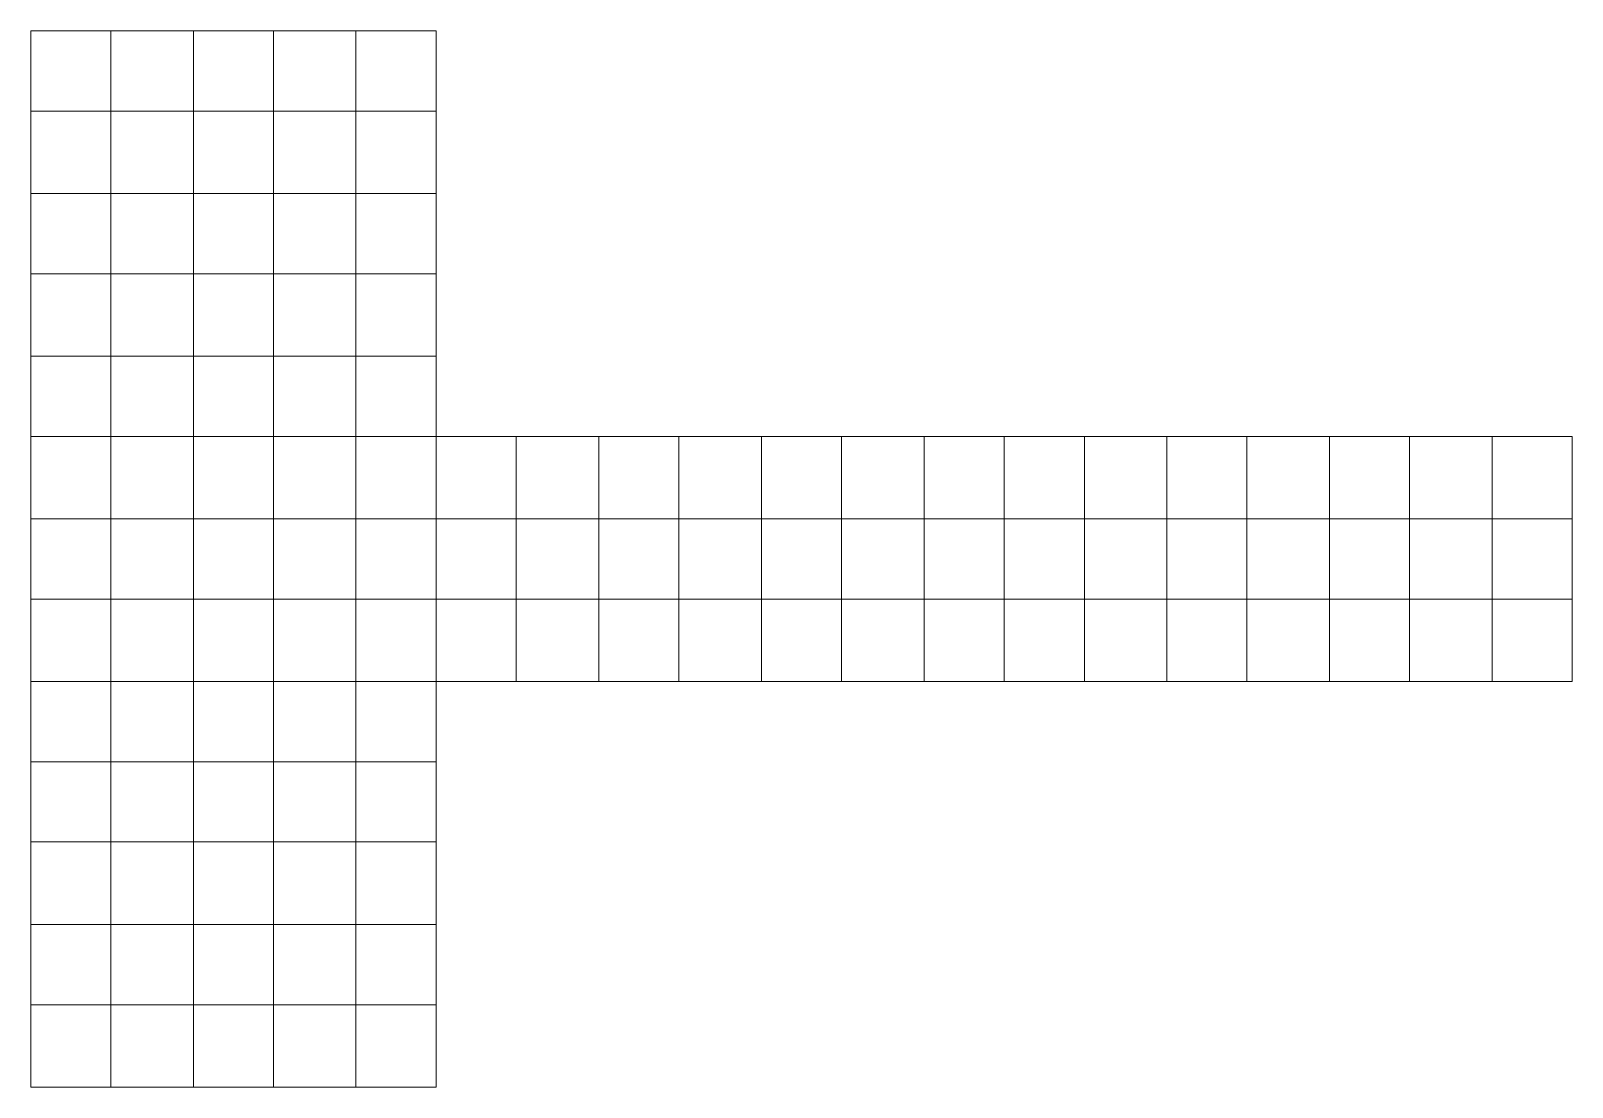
# Model space of a CAD drawing. Header units: millimetres. Extents: x -139 to 75, y -28 to 93.
# Drawn here: x -90.655 to -88.946, y 52.055 to 53.226 of the extents above; entities that cross this region are included whole.
import ezdxf

# ---------------------------------------------------------------- set-up
doc = ezdxf.new("R2010")
doc.units = ezdxf.units.MM
doc.header["$MEASUREMENT"] = 0
doc.layers.add('Layer 1', color=7, linetype='Continuous')

msp = doc.modelspace()

# ---------------------------------------------------------------- linework, layer by layer
at = {"layer": 'Layer 1', "color": 136, "lineweight": 0}
for points in [[(-90.6551, 53.1373), (-90.6551, 53.1373), (-90.6551, 53.2262), (-90.6551, 53.2262), (-90.6551, 53.2262), (-90.6551, 53.2262), (-90.5662, 53.2262), (-90.5662, 53.2262), (-90.5662, 53.2262), (-90.5662, 53.2262), (-90.5662, 53.1373), (-90.5662, 53.1373), (-90.5662, 53.1373), (-90.5662, 53.1373), (-90.6551, 53.1373), (-90.6551, 53.1373)], [(-90.5662, 53.1373), (-90.5662, 53.1373), (-90.5662, 53.2262), (-90.5662, 53.2262), (-90.5662, 53.2262), (-90.5662, 53.2262), (-90.4748, 53.2262), (-90.4748, 53.2262), (-90.4748, 53.2262), (-90.4748, 53.2262), (-90.4748, 53.1373), (-90.4748, 53.1373), (-90.4748, 53.1373), (-90.4748, 53.1373), (-90.5662, 53.1373), (-90.5662, 53.1373)], [(-90.4748, 53.1373), (-90.4748, 53.1373), (-90.4748, 53.2262), (-90.4748, 53.2262), (-90.4748, 53.2262), (-90.4748, 53.2262), (-90.3859, 53.2262), (-90.3859, 53.2262), (-90.3859, 53.2262), (-90.3859, 53.2262), (-90.3859, 53.1373), (-90.3859, 53.1373), (-90.3859, 53.1373), (-90.3859, 53.1373), (-90.4748, 53.1373), (-90.4748, 53.1373)], [(-90.3859, 53.1373), (-90.3859, 53.1373), (-90.3859, 53.2262), (-90.3859, 53.2262), (-90.3859, 53.2262), (-90.3859, 53.2262), (-90.2945, 53.2262), (-90.2945, 53.2262), (-90.2945, 53.2262), (-90.2945, 53.2262), (-90.2945, 53.1373), (-90.2945, 53.1373), (-90.2945, 53.1373), (-90.2945, 53.1373), (-90.3859, 53.1373), (-90.3859, 53.1373)], [(-90.2945, 53.1373), (-90.2945, 53.1373), (-90.2945, 53.2262), (-90.2945, 53.2262), (-90.2945, 53.2262), (-90.2945, 53.2262), (-90.2056, 53.2262), (-90.2056, 53.2262), (-90.2056, 53.2262), (-90.2056, 53.2262), (-90.2056, 53.1373), (-90.2056, 53.1373), (-90.2056, 53.1373), (-90.2056, 53.1373), (-90.2945, 53.1373), (-90.2945, 53.1373)], [(-90.6551, 53.0459), (-90.6551, 53.0459), (-90.6551, 53.1373), (-90.6551, 53.1373), (-90.6551, 53.1373), (-90.6551, 53.1373), (-90.5662, 53.1373), (-90.5662, 53.1373), (-90.5662, 53.1373), (-90.5662, 53.1373), (-90.5662, 53.0459), (-90.5662, 53.0459), (-90.5662, 53.0459), (-90.5662, 53.0459), (-90.6551, 53.0459), (-90.6551, 53.0459)], [(-90.5662, 53.0459), (-90.5662, 53.0459), (-90.5662, 53.1373), (-90.5662, 53.1373), (-90.5662, 53.1373), (-90.5662, 53.1373), (-90.4748, 53.1373), (-90.4748, 53.1373), (-90.4748, 53.1373), (-90.4748, 53.1373), (-90.4748, 53.0459), (-90.4748, 53.0459), (-90.4748, 53.0459), (-90.4748, 53.0459), (-90.5662, 53.0459), (-90.5662, 53.0459)], [(-90.4748, 53.0459), (-90.4748, 53.0459), (-90.4748, 53.1373), (-90.4748, 53.1373), (-90.4748, 53.1373), (-90.4748, 53.1373), (-90.3859, 53.1373), (-90.3859, 53.1373), (-90.3859, 53.1373), (-90.3859, 53.1373), (-90.3859, 53.0459), (-90.3859, 53.0459), (-90.3859, 53.0459), (-90.3859, 53.0459), (-90.4748, 53.0459), (-90.4748, 53.0459)], [(-90.3859, 53.0459), (-90.3859, 53.0459), (-90.3859, 53.1373), (-90.3859, 53.1373), (-90.3859, 53.1373), (-90.3859, 53.1373), (-90.2945, 53.1373), (-90.2945, 53.1373), (-90.2945, 53.1373), (-90.2945, 53.1373), (-90.2945, 53.0459), (-90.2945, 53.0459), (-90.2945, 53.0459), (-90.2945, 53.0459), (-90.3859, 53.0459), (-90.3859, 53.0459)], [(-90.2945, 53.0459), (-90.2945, 53.0459), (-90.2945, 53.1373), (-90.2945, 53.1373), (-90.2945, 53.1373), (-90.2945, 53.1373), (-90.2056, 53.1373), (-90.2056, 53.1373), (-90.2056, 53.1373), (-90.2056, 53.1373), (-90.2056, 53.0459), (-90.2056, 53.0459), (-90.2056, 53.0459), (-90.2056, 53.0459), (-90.2945, 53.0459), (-90.2945, 53.0459)], [(-90.6551, 52.957), (-90.6551, 52.957), (-90.6551, 53.0459), (-90.6551, 53.0459), (-90.6551, 53.0459), (-90.6551, 53.0459), (-90.5662, 53.0459), (-90.5662, 53.0459), (-90.5662, 53.0459), (-90.5662, 53.0459), (-90.5662, 52.957), (-90.5662, 52.957), (-90.5662, 52.957), (-90.5662, 52.957), (-90.6551, 52.957), (-90.6551, 52.957)], [(-90.5662, 52.957), (-90.5662, 52.957), (-90.5662, 53.0459), (-90.5662, 53.0459), (-90.5662, 53.0459), (-90.5662, 53.0459), (-90.4748, 53.0459), (-90.4748, 53.0459), (-90.4748, 53.0459), (-90.4748, 53.0459), (-90.4748, 52.957), (-90.4748, 52.957), (-90.4748, 52.957), (-90.4748, 52.957), (-90.5662, 52.957), (-90.5662, 52.957)], [(-90.4748, 52.957), (-90.4748, 52.957), (-90.4748, 53.0459), (-90.4748, 53.0459), (-90.4748, 53.0459), (-90.4748, 53.0459), (-90.3859, 53.0459), (-90.3859, 53.0459), (-90.3859, 53.0459), (-90.3859, 53.0459), (-90.3859, 52.957), (-90.3859, 52.957), (-90.3859, 52.957), (-90.3859, 52.957), (-90.4748, 52.957), (-90.4748, 52.957)], [(-90.3859, 52.957), (-90.3859, 52.957), (-90.3859, 53.0459), (-90.3859, 53.0459), (-90.3859, 53.0459), (-90.3859, 53.0459), (-90.2945, 53.0459), (-90.2945, 53.0459), (-90.2945, 53.0459), (-90.2945, 53.0459), (-90.2945, 52.957), (-90.2945, 52.957), (-90.2945, 52.957), (-90.2945, 52.957), (-90.3859, 52.957), (-90.3859, 52.957)], [(-90.2945, 52.957), (-90.2945, 52.957), (-90.2945, 53.0459), (-90.2945, 53.0459), (-90.2945, 53.0459), (-90.2945, 53.0459), (-90.2056, 53.0459), (-90.2056, 53.0459), (-90.2056, 53.0459), (-90.2056, 53.0459), (-90.2056, 52.957), (-90.2056, 52.957), (-90.2056, 52.957), (-90.2056, 52.957), (-90.2945, 52.957), (-90.2945, 52.957)], [(-90.6551, 52.8655), (-90.6551, 52.8655), (-90.6551, 52.957), (-90.6551, 52.957), (-90.6551, 52.957), (-90.6551, 52.957), (-90.5662, 52.957), (-90.5662, 52.957), (-90.5662, 52.957), (-90.5662, 52.957), (-90.5662, 52.8655), (-90.5662, 52.8655), (-90.5662, 52.8655), (-90.5662, 52.8655), (-90.6551, 52.8655), (-90.6551, 52.8655)], [(-90.5662, 52.8655), (-90.5662, 52.8655), (-90.5662, 52.957), (-90.5662, 52.957), (-90.5662, 52.957), (-90.5662, 52.957), (-90.4748, 52.957), (-90.4748, 52.957), (-90.4748, 52.957), (-90.4748, 52.957), (-90.4748, 52.8655), (-90.4748, 52.8655), (-90.4748, 52.8655), (-90.4748, 52.8655), (-90.5662, 52.8655), (-90.5662, 52.8655)], [(-90.4748, 52.8655), (-90.4748, 52.8655), (-90.4748, 52.957), (-90.4748, 52.957), (-90.4748, 52.957), (-90.4748, 52.957), (-90.3859, 52.957), (-90.3859, 52.957), (-90.3859, 52.957), (-90.3859, 52.957), (-90.3859, 52.8655), (-90.3859, 52.8655), (-90.3859, 52.8655), (-90.3859, 52.8655), (-90.4748, 52.8655), (-90.4748, 52.8655)], [(-90.3859, 52.8655), (-90.3859, 52.8655), (-90.3859, 52.957), (-90.3859, 52.957), (-90.3859, 52.957), (-90.3859, 52.957), (-90.2945, 52.957), (-90.2945, 52.957), (-90.2945, 52.957), (-90.2945, 52.957), (-90.2945, 52.8655), (-90.2945, 52.8655), (-90.2945, 52.8655), (-90.2945, 52.8655), (-90.3859, 52.8655), (-90.3859, 52.8655)], [(-90.2945, 52.8655), (-90.2945, 52.8655), (-90.2945, 52.957), (-90.2945, 52.957), (-90.2945, 52.957), (-90.2945, 52.957), (-90.2056, 52.957), (-90.2056, 52.957), (-90.2056, 52.957), (-90.2056, 52.957), (-90.2056, 52.8655), (-90.2056, 52.8655), (-90.2056, 52.8655), (-90.2056, 52.8655), (-90.2945, 52.8655), (-90.2945, 52.8655)], [(-90.6551, 52.7766), (-90.6551, 52.7766), (-90.6551, 52.8655), (-90.6551, 52.8655), (-90.6551, 52.8655), (-90.6551, 52.8655), (-90.5662, 52.8655), (-90.5662, 52.8655), (-90.5662, 52.8655), (-90.5662, 52.8655), (-90.5662, 52.7766), (-90.5662, 52.7766), (-90.5662, 52.7766), (-90.5662, 52.7766), (-90.6551, 52.7766), (-90.6551, 52.7766)], [(-90.5662, 52.7766), (-90.5662, 52.7766), (-90.5662, 52.8655), (-90.5662, 52.8655), (-90.5662, 52.8655), (-90.5662, 52.8655), (-90.4748, 52.8655), (-90.4748, 52.8655), (-90.4748, 52.8655), (-90.4748, 52.8655), (-90.4748, 52.7766), (-90.4748, 52.7766), (-90.4748, 52.7766), (-90.4748, 52.7766), (-90.5662, 52.7766), (-90.5662, 52.7766)], [(-90.4748, 52.7766), (-90.4748, 52.7766), (-90.4748, 52.8655), (-90.4748, 52.8655), (-90.4748, 52.8655), (-90.4748, 52.8655), (-90.3859, 52.8655), (-90.3859, 52.8655), (-90.3859, 52.8655), (-90.3859, 52.8655), (-90.3859, 52.7766), (-90.3859, 52.7766), (-90.3859, 52.7766), (-90.3859, 52.7766), (-90.4748, 52.7766), (-90.4748, 52.7766)], [(-90.3859, 52.7766), (-90.3859, 52.7766), (-90.3859, 52.8655), (-90.3859, 52.8655), (-90.3859, 52.8655), (-90.3859, 52.8655), (-90.2945, 52.8655), (-90.2945, 52.8655), (-90.2945, 52.8655), (-90.2945, 52.8655), (-90.2945, 52.7766), (-90.2945, 52.7766), (-90.2945, 52.7766), (-90.2945, 52.7766), (-90.3859, 52.7766), (-90.3859, 52.7766)], [(-90.2945, 52.7766), (-90.2945, 52.7766), (-90.2945, 52.8655), (-90.2945, 52.8655), (-90.2945, 52.8655), (-90.2945, 52.8655), (-90.2056, 52.8655), (-90.2056, 52.8655), (-90.2056, 52.8655), (-90.2056, 52.8655), (-90.2056, 52.7766), (-90.2056, 52.7766), (-90.2056, 52.7766), (-90.2056, 52.7766), (-90.2945, 52.7766), (-90.2945, 52.7766)], [(-90.6551, 52.6852), (-90.6551, 52.6852), (-90.6551, 52.7766), (-90.6551, 52.7766), (-90.6551, 52.7766), (-90.6551, 52.7766), (-90.5662, 52.7766), (-90.5662, 52.7766), (-90.5662, 52.7766), (-90.5662, 52.7766), (-90.5662, 52.6852), (-90.5662, 52.6852), (-90.5662, 52.6852), (-90.5662, 52.6852), (-90.6551, 52.6852), (-90.6551, 52.6852)], [(-90.5662, 52.6852), (-90.5662, 52.6852), (-90.5662, 52.7766), (-90.5662, 52.7766), (-90.5662, 52.7766), (-90.5662, 52.7766), (-90.4748, 52.7766), (-90.4748, 52.7766), (-90.4748, 52.7766), (-90.4748, 52.7766), (-90.4748, 52.6852), (-90.4748, 52.6852), (-90.4748, 52.6852), (-90.4748, 52.6852), (-90.5662, 52.6852), (-90.5662, 52.6852)], [(-90.4748, 52.6852), (-90.4748, 52.6852), (-90.4748, 52.7766), (-90.4748, 52.7766), (-90.4748, 52.7766), (-90.4748, 52.7766), (-90.3859, 52.7766), (-90.3859, 52.7766), (-90.3859, 52.7766), (-90.3859, 52.7766), (-90.3859, 52.6852), (-90.3859, 52.6852), (-90.3859, 52.6852), (-90.3859, 52.6852), (-90.4748, 52.6852), (-90.4748, 52.6852)], [(-90.3859, 52.6852), (-90.3859, 52.6852), (-90.3859, 52.7766), (-90.3859, 52.7766), (-90.3859, 52.7766), (-90.3859, 52.7766), (-90.2945, 52.7766), (-90.2945, 52.7766), (-90.2945, 52.7766), (-90.2945, 52.7766), (-90.2945, 52.6852), (-90.2945, 52.6852), (-90.2945, 52.6852), (-90.2945, 52.6852), (-90.3859, 52.6852), (-90.3859, 52.6852)], [(-90.2945, 52.6852), (-90.2945, 52.6852), (-90.2945, 52.7766), (-90.2945, 52.7766), (-90.2945, 52.7766), (-90.2945, 52.7766), (-90.2056, 52.7766), (-90.2056, 52.7766), (-90.2056, 52.7766), (-90.2056, 52.7766), (-90.2056, 52.6852), (-90.2056, 52.6852), (-90.2056, 52.6852), (-90.2056, 52.6852), (-90.2945, 52.6852), (-90.2945, 52.6852)], [(-90.2056, 52.6852), (-90.2056, 52.6852), (-90.2056, 52.7766), (-90.2056, 52.7766), (-90.2056, 52.7766), (-90.2056, 52.7766), (-90.1167, 52.7766), (-90.1167, 52.7766), (-90.1167, 52.7766), (-90.1167, 52.7766), (-90.1167, 52.6852), (-90.1167, 52.6852), (-90.1167, 52.6852), (-90.1167, 52.6852), (-90.2056, 52.6852), (-90.2056, 52.6852)], [(-90.1167, 52.6852), (-90.1167, 52.6852), (-90.1167, 52.7766), (-90.1167, 52.7766), (-90.1167, 52.7766), (-90.1167, 52.7766), (-90.0252, 52.7766), (-90.0252, 52.7766), (-90.0252, 52.7766), (-90.0252, 52.7766), (-90.0252, 52.6852), (-90.0252, 52.6852), (-90.0252, 52.6852), (-90.0252, 52.6852), (-90.1167, 52.6852), (-90.1167, 52.6852)], [(-90.0252, 52.6852), (-90.0252, 52.6852), (-90.0252, 52.7766), (-90.0252, 52.7766), (-90.0252, 52.7766), (-90.0252, 52.7766), (-89.9363, 52.7766), (-89.9363, 52.7766), (-89.9363, 52.7766), (-89.9363, 52.7766), (-89.9363, 52.6852), (-89.9363, 52.6852), (-89.9363, 52.6852), (-89.9363, 52.6852), (-90.0252, 52.6852), (-90.0252, 52.6852)], [(-89.9363, 52.6852), (-89.9363, 52.6852), (-89.9363, 52.7766), (-89.9363, 52.7766), (-89.9363, 52.7766), (-89.9363, 52.7766), (-89.8449, 52.7766), (-89.8449, 52.7766), (-89.8449, 52.7766), (-89.8449, 52.7766), (-89.8449, 52.6852), (-89.8449, 52.6852), (-89.8449, 52.6852), (-89.8449, 52.6852), (-89.9363, 52.6852), (-89.9363, 52.6852)], [(-89.8449, 52.6852), (-89.8449, 52.6852), (-89.8449, 52.7766), (-89.8449, 52.7766), (-89.8449, 52.7766), (-89.8449, 52.7766), (-89.756, 52.7766), (-89.756, 52.7766), (-89.756, 52.7766), (-89.756, 52.7766), (-89.756, 52.6852), (-89.756, 52.6852), (-89.756, 52.6852), (-89.756, 52.6852), (-89.8449, 52.6852), (-89.8449, 52.6852)], [(-89.756, 52.6852), (-89.756, 52.6852), (-89.756, 52.7766), (-89.756, 52.7766), (-89.756, 52.7766), (-89.756, 52.7766), (-89.6645, 52.7766), (-89.6645, 52.7766), (-89.6645, 52.7766), (-89.6645, 52.7766), (-89.6645, 52.6852), (-89.6645, 52.6852), (-89.6645, 52.6852), (-89.6645, 52.6852), (-89.756, 52.6852), (-89.756, 52.6852)], [(-89.6645, 52.6852), (-89.6645, 52.6852), (-89.6645, 52.7766), (-89.6645, 52.7766), (-89.6645, 52.7766), (-89.6645, 52.7766), (-89.5756, 52.7766), (-89.5756, 52.7766), (-89.5756, 52.7766), (-89.5756, 52.7766), (-89.5756, 52.6852), (-89.5756, 52.6852), (-89.5756, 52.6852), (-89.5756, 52.6852), (-89.6645, 52.6852), (-89.6645, 52.6852)], [(-89.5756, 52.6852), (-89.5756, 52.6852), (-89.5756, 52.7766), (-89.5756, 52.7766), (-89.5756, 52.7766), (-89.5756, 52.7766), (-89.4867, 52.7766), (-89.4867, 52.7766), (-89.4867, 52.7766), (-89.4867, 52.7766), (-89.4867, 52.6852), (-89.4867, 52.6852), (-89.4867, 52.6852), (-89.4867, 52.6852), (-89.5756, 52.6852), (-89.5756, 52.6852)], [(-89.4867, 52.6852), (-89.4867, 52.6852), (-89.4867, 52.7766), (-89.4867, 52.7766), (-89.4867, 52.7766), (-89.4867, 52.7766), (-89.3953, 52.7766), (-89.3953, 52.7766), (-89.3953, 52.7766), (-89.3953, 52.7766), (-89.3953, 52.6852), (-89.3953, 52.6852), (-89.3953, 52.6852), (-89.3953, 52.6852), (-89.4867, 52.6852), (-89.4867, 52.6852)], [(-89.3953, 52.6852), (-89.3953, 52.6852), (-89.3953, 52.7766), (-89.3953, 52.7766), (-89.3953, 52.7766), (-89.3953, 52.7766), (-89.3064, 52.7766), (-89.3064, 52.7766), (-89.3064, 52.7766), (-89.3064, 52.7766), (-89.3064, 52.6852), (-89.3064, 52.6852), (-89.3064, 52.6852), (-89.3064, 52.6852), (-89.3953, 52.6852), (-89.3953, 52.6852)], [(-89.3064, 52.6852), (-89.3064, 52.6852), (-89.3064, 52.7766), (-89.3064, 52.7766), (-89.3064, 52.7766), (-89.3064, 52.7766), (-89.215, 52.7766), (-89.215, 52.7766), (-89.215, 52.7766), (-89.215, 52.7766), (-89.215, 52.6852), (-89.215, 52.6852), (-89.215, 52.6852), (-89.215, 52.6852), (-89.3064, 52.6852), (-89.3064, 52.6852)], [(-89.215, 52.6852), (-89.215, 52.6852), (-89.215, 52.7766), (-89.215, 52.7766), (-89.215, 52.7766), (-89.215, 52.7766), (-89.1261, 52.7766), (-89.1261, 52.7766), (-89.1261, 52.7766), (-89.1261, 52.7766), (-89.1261, 52.6852), (-89.1261, 52.6852), (-89.1261, 52.6852), (-89.1261, 52.6852), (-89.215, 52.6852), (-89.215, 52.6852)], [(-89.1261, 52.6852), (-89.1261, 52.6852), (-89.1261, 52.7766), (-89.1261, 52.7766), (-89.1261, 52.7766), (-89.1261, 52.7766), (-89.0346, 52.7766), (-89.0346, 52.7766), (-89.0346, 52.7766), (-89.0346, 52.7766), (-89.0346, 52.6852), (-89.0346, 52.6852), (-89.0346, 52.6852), (-89.0346, 52.6852), (-89.1261, 52.6852), (-89.1261, 52.6852)], [(-89.0346, 52.6852), (-89.0346, 52.6852), (-89.0346, 52.7766), (-89.0346, 52.7766), (-89.0346, 52.7766), (-89.0346, 52.7766), (-88.9457, 52.7766), (-88.9457, 52.7766), (-88.9457, 52.7766), (-88.9457, 52.7766), (-88.9457, 52.6852), (-88.9457, 52.6852), (-88.9457, 52.6852), (-88.9457, 52.6852), (-89.0346, 52.6852), (-89.0346, 52.6852)], [(-90.6551, 52.5963), (-90.6551, 52.5963), (-90.6551, 52.6852), (-90.6551, 52.6852), (-90.6551, 52.6852), (-90.6551, 52.6852), (-90.5662, 52.6852), (-90.5662, 52.6852), (-90.5662, 52.6852), (-90.5662, 52.6852), (-90.5662, 52.5963), (-90.5662, 52.5963), (-90.5662, 52.5963), (-90.5662, 52.5963), (-90.6551, 52.5963), (-90.6551, 52.5963)], [(-90.5662, 52.5963), (-90.5662, 52.5963), (-90.5662, 52.6852), (-90.5662, 52.6852), (-90.5662, 52.6852), (-90.5662, 52.6852), (-90.4748, 52.6852), (-90.4748, 52.6852), (-90.4748, 52.6852), (-90.4748, 52.6852), (-90.4748, 52.5963), (-90.4748, 52.5963), (-90.4748, 52.5963), (-90.4748, 52.5963), (-90.5662, 52.5963), (-90.5662, 52.5963)], [(-90.4748, 52.5963), (-90.4748, 52.5963), (-90.4748, 52.6852), (-90.4748, 52.6852), (-90.4748, 52.6852), (-90.4748, 52.6852), (-90.3859, 52.6852), (-90.3859, 52.6852), (-90.3859, 52.6852), (-90.3859, 52.6852), (-90.3859, 52.5963), (-90.3859, 52.5963), (-90.3859, 52.5963), (-90.3859, 52.5963), (-90.4748, 52.5963), (-90.4748, 52.5963)], [(-90.3859, 52.5963), (-90.3859, 52.5963), (-90.3859, 52.6852), (-90.3859, 52.6852), (-90.3859, 52.6852), (-90.3859, 52.6852), (-90.2945, 52.6852), (-90.2945, 52.6852), (-90.2945, 52.6852), (-90.2945, 52.6852), (-90.2945, 52.5963), (-90.2945, 52.5963), (-90.2945, 52.5963), (-90.2945, 52.5963), (-90.3859, 52.5963), (-90.3859, 52.5963)], [(-90.2945, 52.5963), (-90.2945, 52.5963), (-90.2945, 52.6852), (-90.2945, 52.6852), (-90.2945, 52.6852), (-90.2945, 52.6852), (-90.2056, 52.6852), (-90.2056, 52.6852), (-90.2056, 52.6852), (-90.2056, 52.6852), (-90.2056, 52.5963), (-90.2056, 52.5963), (-90.2056, 52.5963), (-90.2056, 52.5963), (-90.2945, 52.5963), (-90.2945, 52.5963)], [(-90.2056, 52.5963), (-90.2056, 52.5963), (-90.2056, 52.6852), (-90.2056, 52.6852), (-90.2056, 52.6852), (-90.2056, 52.6852), (-90.1167, 52.6852), (-90.1167, 52.6852), (-90.1167, 52.6852), (-90.1167, 52.6852), (-90.1167, 52.5963), (-90.1167, 52.5963), (-90.1167, 52.5963), (-90.1167, 52.5963), (-90.2056, 52.5963), (-90.2056, 52.5963)], [(-90.1167, 52.5963), (-90.1167, 52.5963), (-90.1167, 52.6852), (-90.1167, 52.6852), (-90.1167, 52.6852), (-90.1167, 52.6852), (-90.0252, 52.6852), (-90.0252, 52.6852), (-90.0252, 52.6852), (-90.0252, 52.6852), (-90.0252, 52.5963), (-90.0252, 52.5963), (-90.0252, 52.5963), (-90.0252, 52.5963), (-90.1167, 52.5963), (-90.1167, 52.5963)], [(-90.0252, 52.5963), (-90.0252, 52.5963), (-90.0252, 52.6852), (-90.0252, 52.6852), (-90.0252, 52.6852), (-90.0252, 52.6852), (-89.9363, 52.6852), (-89.9363, 52.6852), (-89.9363, 52.6852), (-89.9363, 52.6852), (-89.9363, 52.5963), (-89.9363, 52.5963), (-89.9363, 52.5963), (-89.9363, 52.5963), (-90.0252, 52.5963), (-90.0252, 52.5963)], [(-89.9363, 52.5963), (-89.9363, 52.5963), (-89.9363, 52.6852), (-89.9363, 52.6852), (-89.9363, 52.6852), (-89.9363, 52.6852), (-89.8449, 52.6852), (-89.8449, 52.6852), (-89.8449, 52.6852), (-89.8449, 52.6852), (-89.8449, 52.5963), (-89.8449, 52.5963), (-89.8449, 52.5963), (-89.8449, 52.5963), (-89.9363, 52.5963), (-89.9363, 52.5963)], [(-89.8449, 52.5963), (-89.8449, 52.5963), (-89.8449, 52.6852), (-89.8449, 52.6852), (-89.8449, 52.6852), (-89.8449, 52.6852), (-89.756, 52.6852), (-89.756, 52.6852), (-89.756, 52.6852), (-89.756, 52.6852), (-89.756, 52.5963), (-89.756, 52.5963), (-89.756, 52.5963), (-89.756, 52.5963), (-89.8449, 52.5963), (-89.8449, 52.5963)], [(-89.756, 52.5963), (-89.756, 52.5963), (-89.756, 52.6852), (-89.756, 52.6852), (-89.756, 52.6852), (-89.756, 52.6852), (-89.6645, 52.6852), (-89.6645, 52.6852), (-89.6645, 52.6852), (-89.6645, 52.6852), (-89.6645, 52.5963), (-89.6645, 52.5963), (-89.6645, 52.5963), (-89.6645, 52.5963), (-89.756, 52.5963), (-89.756, 52.5963)], [(-89.6645, 52.5963), (-89.6645, 52.5963), (-89.6645, 52.6852), (-89.6645, 52.6852), (-89.6645, 52.6852), (-89.6645, 52.6852), (-89.5756, 52.6852), (-89.5756, 52.6852), (-89.5756, 52.6852), (-89.5756, 52.6852), (-89.5756, 52.5963), (-89.5756, 52.5963), (-89.5756, 52.5963), (-89.5756, 52.5963), (-89.6645, 52.5963), (-89.6645, 52.5963)], [(-89.5756, 52.5963), (-89.5756, 52.5963), (-89.5756, 52.6852), (-89.5756, 52.6852), (-89.5756, 52.6852), (-89.5756, 52.6852), (-89.4867, 52.6852), (-89.4867, 52.6852), (-89.4867, 52.6852), (-89.4867, 52.6852), (-89.4867, 52.5963), (-89.4867, 52.5963), (-89.4867, 52.5963), (-89.4867, 52.5963), (-89.5756, 52.5963), (-89.5756, 52.5963)], [(-89.4867, 52.5963), (-89.4867, 52.5963), (-89.4867, 52.6852), (-89.4867, 52.6852), (-89.4867, 52.6852), (-89.4867, 52.6852), (-89.3953, 52.6852), (-89.3953, 52.6852), (-89.3953, 52.6852), (-89.3953, 52.6852), (-89.3953, 52.5963), (-89.3953, 52.5963), (-89.3953, 52.5963), (-89.3953, 52.5963), (-89.4867, 52.5963), (-89.4867, 52.5963)], [(-89.3953, 52.5963), (-89.3953, 52.5963), (-89.3953, 52.6852), (-89.3953, 52.6852), (-89.3953, 52.6852), (-89.3953, 52.6852), (-89.3064, 52.6852), (-89.3064, 52.6852), (-89.3064, 52.6852), (-89.3064, 52.6852), (-89.3064, 52.5963), (-89.3064, 52.5963), (-89.3064, 52.5963), (-89.3064, 52.5963), (-89.3953, 52.5963), (-89.3953, 52.5963)], [(-89.3064, 52.5963), (-89.3064, 52.5963), (-89.3064, 52.6852), (-89.3064, 52.6852), (-89.3064, 52.6852), (-89.3064, 52.6852), (-89.215, 52.6852), (-89.215, 52.6852), (-89.215, 52.6852), (-89.215, 52.6852), (-89.215, 52.5963), (-89.215, 52.5963), (-89.215, 52.5963), (-89.215, 52.5963), (-89.3064, 52.5963), (-89.3064, 52.5963)], [(-89.215, 52.5963), (-89.215, 52.5963), (-89.215, 52.6852), (-89.215, 52.6852), (-89.215, 52.6852), (-89.215, 52.6852), (-89.1261, 52.6852), (-89.1261, 52.6852), (-89.1261, 52.6852), (-89.1261, 52.6852), (-89.1261, 52.5963), (-89.1261, 52.5963), (-89.1261, 52.5963), (-89.1261, 52.5963), (-89.215, 52.5963), (-89.215, 52.5963)], [(-89.1261, 52.5963), (-89.1261, 52.5963), (-89.1261, 52.6852), (-89.1261, 52.6852), (-89.1261, 52.6852), (-89.1261, 52.6852), (-89.0346, 52.6852), (-89.0346, 52.6852), (-89.0346, 52.6852), (-89.0346, 52.6852), (-89.0346, 52.5963), (-89.0346, 52.5963), (-89.0346, 52.5963), (-89.0346, 52.5963), (-89.1261, 52.5963), (-89.1261, 52.5963)], [(-89.0346, 52.5963), (-89.0346, 52.5963), (-89.0346, 52.6852), (-89.0346, 52.6852), (-89.0346, 52.6852), (-89.0346, 52.6852), (-88.9457, 52.6852), (-88.9457, 52.6852), (-88.9457, 52.6852), (-88.9457, 52.6852), (-88.9457, 52.5963), (-88.9457, 52.5963), (-88.9457, 52.5963), (-88.9457, 52.5963), (-89.0346, 52.5963), (-89.0346, 52.5963)], [(-90.6551, 52.5049), (-90.6551, 52.5049), (-90.6551, 52.5963), (-90.6551, 52.5963), (-90.6551, 52.5963), (-90.6551, 52.5963), (-90.5662, 52.5963), (-90.5662, 52.5963), (-90.5662, 52.5963), (-90.5662, 52.5963), (-90.5662, 52.5049), (-90.5662, 52.5049), (-90.5662, 52.5049), (-90.5662, 52.5049), (-90.6551, 52.5049), (-90.6551, 52.5049)], [(-90.5662, 52.5049), (-90.5662, 52.5049), (-90.5662, 52.5963), (-90.5662, 52.5963), (-90.5662, 52.5963), (-90.5662, 52.5963), (-90.4748, 52.5963), (-90.4748, 52.5963), (-90.4748, 52.5963), (-90.4748, 52.5963), (-90.4748, 52.5049), (-90.4748, 52.5049), (-90.4748, 52.5049), (-90.4748, 52.5049), (-90.5662, 52.5049), (-90.5662, 52.5049)], [(-90.4748, 52.5049), (-90.4748, 52.5049), (-90.4748, 52.5963), (-90.4748, 52.5963), (-90.4748, 52.5963), (-90.4748, 52.5963), (-90.3859, 52.5963), (-90.3859, 52.5963), (-90.3859, 52.5963), (-90.3859, 52.5963), (-90.3859, 52.5049), (-90.3859, 52.5049), (-90.3859, 52.5049), (-90.3859, 52.5049), (-90.4748, 52.5049), (-90.4748, 52.5049)], [(-90.3859, 52.5049), (-90.3859, 52.5049), (-90.3859, 52.5963), (-90.3859, 52.5963), (-90.3859, 52.5963), (-90.3859, 52.5963), (-90.2945, 52.5963), (-90.2945, 52.5963), (-90.2945, 52.5963), (-90.2945, 52.5963), (-90.2945, 52.5049), (-90.2945, 52.5049), (-90.2945, 52.5049), (-90.2945, 52.5049), (-90.3859, 52.5049), (-90.3859, 52.5049)], [(-90.2945, 52.5049), (-90.2945, 52.5049), (-90.2945, 52.5963), (-90.2945, 52.5963), (-90.2945, 52.5963), (-90.2945, 52.5963), (-90.2056, 52.5963), (-90.2056, 52.5963), (-90.2056, 52.5963), (-90.2056, 52.5963), (-90.2056, 52.5049), (-90.2056, 52.5049), (-90.2056, 52.5049), (-90.2056, 52.5049), (-90.2945, 52.5049), (-90.2945, 52.5049)], [(-90.2056, 52.5049), (-90.2056, 52.5049), (-90.2056, 52.5963), (-90.2056, 52.5963), (-90.2056, 52.5963), (-90.2056, 52.5963), (-90.1167, 52.5963), (-90.1167, 52.5963), (-90.1167, 52.5963), (-90.1167, 52.5963), (-90.1167, 52.5049), (-90.1167, 52.5049), (-90.1167, 52.5049), (-90.1167, 52.5049), (-90.2056, 52.5049), (-90.2056, 52.5049)], [(-90.1167, 52.5049), (-90.1167, 52.5049), (-90.1167, 52.5963), (-90.1167, 52.5963), (-90.1167, 52.5963), (-90.1167, 52.5963), (-90.0252, 52.5963), (-90.0252, 52.5963), (-90.0252, 52.5963), (-90.0252, 52.5963), (-90.0252, 52.5049), (-90.0252, 52.5049), (-90.0252, 52.5049), (-90.0252, 52.5049), (-90.1167, 52.5049), (-90.1167, 52.5049)], [(-90.0252, 52.5049), (-90.0252, 52.5049), (-90.0252, 52.5963), (-90.0252, 52.5963), (-90.0252, 52.5963), (-90.0252, 52.5963), (-89.9363, 52.5963), (-89.9363, 52.5963), (-89.9363, 52.5963), (-89.9363, 52.5963), (-89.9363, 52.5049), (-89.9363, 52.5049), (-89.9363, 52.5049), (-89.9363, 52.5049), (-90.0252, 52.5049), (-90.0252, 52.5049)], [(-89.9363, 52.5049), (-89.9363, 52.5049), (-89.9363, 52.5963), (-89.9363, 52.5963), (-89.9363, 52.5963), (-89.9363, 52.5963), (-89.8449, 52.5963), (-89.8449, 52.5963), (-89.8449, 52.5963), (-89.8449, 52.5963), (-89.8449, 52.5049), (-89.8449, 52.5049), (-89.8449, 52.5049), (-89.8449, 52.5049), (-89.9363, 52.5049), (-89.9363, 52.5049)], [(-89.8449, 52.5049), (-89.8449, 52.5049), (-89.8449, 52.5963), (-89.8449, 52.5963), (-89.8449, 52.5963), (-89.8449, 52.5963), (-89.756, 52.5963), (-89.756, 52.5963), (-89.756, 52.5963), (-89.756, 52.5963), (-89.756, 52.5049), (-89.756, 52.5049), (-89.756, 52.5049), (-89.756, 52.5049), (-89.8449, 52.5049), (-89.8449, 52.5049)], [(-89.756, 52.5049), (-89.756, 52.5049), (-89.756, 52.5963), (-89.756, 52.5963), (-89.756, 52.5963), (-89.756, 52.5963), (-89.6645, 52.5963), (-89.6645, 52.5963), (-89.6645, 52.5963), (-89.6645, 52.5963), (-89.6645, 52.5049), (-89.6645, 52.5049), (-89.6645, 52.5049), (-89.6645, 52.5049), (-89.756, 52.5049), (-89.756, 52.5049)], [(-89.6645, 52.5049), (-89.6645, 52.5049), (-89.6645, 52.5963), (-89.6645, 52.5963), (-89.6645, 52.5963), (-89.6645, 52.5963), (-89.5756, 52.5963), (-89.5756, 52.5963), (-89.5756, 52.5963), (-89.5756, 52.5963), (-89.5756, 52.5049), (-89.5756, 52.5049), (-89.5756, 52.5049), (-89.5756, 52.5049), (-89.6645, 52.5049), (-89.6645, 52.5049)], [(-89.5756, 52.5049), (-89.5756, 52.5049), (-89.5756, 52.5963), (-89.5756, 52.5963), (-89.5756, 52.5963), (-89.5756, 52.5963), (-89.4867, 52.5963), (-89.4867, 52.5963), (-89.4867, 52.5963), (-89.4867, 52.5963), (-89.4867, 52.5049), (-89.4867, 52.5049), (-89.4867, 52.5049), (-89.4867, 52.5049), (-89.5756, 52.5049), (-89.5756, 52.5049)], [(-89.4867, 52.5049), (-89.4867, 52.5049), (-89.4867, 52.5963), (-89.4867, 52.5963), (-89.4867, 52.5963), (-89.4867, 52.5963), (-89.3953, 52.5963), (-89.3953, 52.5963), (-89.3953, 52.5963), (-89.3953, 52.5963), (-89.3953, 52.5049), (-89.3953, 52.5049), (-89.3953, 52.5049), (-89.3953, 52.5049), (-89.4867, 52.5049), (-89.4867, 52.5049)], [(-89.3953, 52.5049), (-89.3953, 52.5049), (-89.3953, 52.5963), (-89.3953, 52.5963), (-89.3953, 52.5963), (-89.3953, 52.5963), (-89.3064, 52.5963), (-89.3064, 52.5963), (-89.3064, 52.5963), (-89.3064, 52.5963), (-89.3064, 52.5049), (-89.3064, 52.5049), (-89.3064, 52.5049), (-89.3064, 52.5049), (-89.3953, 52.5049), (-89.3953, 52.5049)], [(-89.3064, 52.5049), (-89.3064, 52.5049), (-89.3064, 52.5963), (-89.3064, 52.5963), (-89.3064, 52.5963), (-89.3064, 52.5963), (-89.215, 52.5963), (-89.215, 52.5963), (-89.215, 52.5963), (-89.215, 52.5963), (-89.215, 52.5049), (-89.215, 52.5049), (-89.215, 52.5049), (-89.215, 52.5049), (-89.3064, 52.5049), (-89.3064, 52.5049)], [(-89.215, 52.5049), (-89.215, 52.5049), (-89.215, 52.5963), (-89.215, 52.5963), (-89.215, 52.5963), (-89.215, 52.5963), (-89.1261, 52.5963), (-89.1261, 52.5963), (-89.1261, 52.5963), (-89.1261, 52.5963), (-89.1261, 52.5049), (-89.1261, 52.5049), (-89.1261, 52.5049), (-89.1261, 52.5049), (-89.215, 52.5049), (-89.215, 52.5049)], [(-89.1261, 52.5049), (-89.1261, 52.5049), (-89.1261, 52.5963), (-89.1261, 52.5963), (-89.1261, 52.5963), (-89.1261, 52.5963), (-89.0346, 52.5963), (-89.0346, 52.5963), (-89.0346, 52.5963), (-89.0346, 52.5963), (-89.0346, 52.5049), (-89.0346, 52.5049), (-89.0346, 52.5049), (-89.0346, 52.5049), (-89.1261, 52.5049), (-89.1261, 52.5049)], [(-89.0346, 52.5049), (-89.0346, 52.5049), (-89.0346, 52.5963), (-89.0346, 52.5963), (-89.0346, 52.5963), (-89.0346, 52.5963), (-88.9457, 52.5963), (-88.9457, 52.5963), (-88.9457, 52.5963), (-88.9457, 52.5963), (-88.9457, 52.5049), (-88.9457, 52.5049), (-88.9457, 52.5049), (-88.9457, 52.5049), (-89.0346, 52.5049), (-89.0346, 52.5049)], [(-90.6551, 52.416), (-90.6551, 52.416), (-90.6551, 52.5049), (-90.6551, 52.5049), (-90.6551, 52.5049), (-90.6551, 52.5049), (-90.5662, 52.5049), (-90.5662, 52.5049), (-90.5662, 52.5049), (-90.5662, 52.5049), (-90.5662, 52.416), (-90.5662, 52.416), (-90.5662, 52.416), (-90.5662, 52.416), (-90.6551, 52.416), (-90.6551, 52.416)], [(-90.5662, 52.416), (-90.5662, 52.416), (-90.5662, 52.5049), (-90.5662, 52.5049), (-90.5662, 52.5049), (-90.5662, 52.5049), (-90.4748, 52.5049), (-90.4748, 52.5049), (-90.4748, 52.5049), (-90.4748, 52.5049), (-90.4748, 52.416), (-90.4748, 52.416), (-90.4748, 52.416), (-90.4748, 52.416), (-90.5662, 52.416), (-90.5662, 52.416)], [(-90.4748, 52.416), (-90.4748, 52.416), (-90.4748, 52.5049), (-90.4748, 52.5049), (-90.4748, 52.5049), (-90.4748, 52.5049), (-90.3859, 52.5049), (-90.3859, 52.5049), (-90.3859, 52.5049), (-90.3859, 52.5049), (-90.3859, 52.416), (-90.3859, 52.416), (-90.3859, 52.416), (-90.3859, 52.416), (-90.4748, 52.416), (-90.4748, 52.416)], [(-90.3859, 52.416), (-90.3859, 52.416), (-90.3859, 52.5049), (-90.3859, 52.5049), (-90.3859, 52.5049), (-90.3859, 52.5049), (-90.2945, 52.5049), (-90.2945, 52.5049), (-90.2945, 52.5049), (-90.2945, 52.5049), (-90.2945, 52.416), (-90.2945, 52.416), (-90.2945, 52.416), (-90.2945, 52.416), (-90.3859, 52.416), (-90.3859, 52.416)], [(-90.2945, 52.416), (-90.2945, 52.416), (-90.2945, 52.5049), (-90.2945, 52.5049), (-90.2945, 52.5049), (-90.2945, 52.5049), (-90.2056, 52.5049), (-90.2056, 52.5049), (-90.2056, 52.5049), (-90.2056, 52.5049), (-90.2056, 52.416), (-90.2056, 52.416), (-90.2056, 52.416), (-90.2056, 52.416), (-90.2945, 52.416), (-90.2945, 52.416)], [(-90.6551, 52.3271), (-90.6551, 52.3271), (-90.6551, 52.416), (-90.6551, 52.416), (-90.6551, 52.416), (-90.6551, 52.416), (-90.5662, 52.416), (-90.5662, 52.416), (-90.5662, 52.416), (-90.5662, 52.416), (-90.5662, 52.3271), (-90.5662, 52.3271), (-90.5662, 52.3271), (-90.5662, 52.3271), (-90.6551, 52.3271), (-90.6551, 52.3271)], [(-90.5662, 52.3271), (-90.5662, 52.3271), (-90.5662, 52.416), (-90.5662, 52.416), (-90.5662, 52.416), (-90.5662, 52.416), (-90.4748, 52.416), (-90.4748, 52.416), (-90.4748, 52.416), (-90.4748, 52.416), (-90.4748, 52.3271), (-90.4748, 52.3271), (-90.4748, 52.3271), (-90.4748, 52.3271), (-90.5662, 52.3271), (-90.5662, 52.3271)], [(-90.4748, 52.3271), (-90.4748, 52.3271), (-90.4748, 52.416), (-90.4748, 52.416), (-90.4748, 52.416), (-90.4748, 52.416), (-90.3859, 52.416), (-90.3859, 52.416), (-90.3859, 52.416), (-90.3859, 52.416), (-90.3859, 52.3271), (-90.3859, 52.3271), (-90.3859, 52.3271), (-90.3859, 52.3271), (-90.4748, 52.3271), (-90.4748, 52.3271)], [(-90.3859, 52.3271), (-90.3859, 52.3271), (-90.3859, 52.416), (-90.3859, 52.416), (-90.3859, 52.416), (-90.3859, 52.416), (-90.2945, 52.416), (-90.2945, 52.416), (-90.2945, 52.416), (-90.2945, 52.416), (-90.2945, 52.3271), (-90.2945, 52.3271), (-90.2945, 52.3271), (-90.2945, 52.3271), (-90.3859, 52.3271), (-90.3859, 52.3271)], [(-90.2945, 52.3271), (-90.2945, 52.3271), (-90.2945, 52.416), (-90.2945, 52.416), (-90.2945, 52.416), (-90.2945, 52.416), (-90.2056, 52.416), (-90.2056, 52.416), (-90.2056, 52.416), (-90.2056, 52.416), (-90.2056, 52.3271), (-90.2056, 52.3271), (-90.2056, 52.3271), (-90.2056, 52.3271), (-90.2945, 52.3271), (-90.2945, 52.3271)], [(-90.6551, 52.2356), (-90.6551, 52.2356), (-90.6551, 52.3271), (-90.6551, 52.3271), (-90.6551, 52.3271), (-90.6551, 52.3271), (-90.5662, 52.3271), (-90.5662, 52.3271), (-90.5662, 52.3271), (-90.5662, 52.3271), (-90.5662, 52.2356), (-90.5662, 52.2356), (-90.5662, 52.2356), (-90.5662, 52.2356), (-90.6551, 52.2356), (-90.6551, 52.2356)], [(-90.5662, 52.2356), (-90.5662, 52.2356), (-90.5662, 52.3271), (-90.5662, 52.3271), (-90.5662, 52.3271), (-90.5662, 52.3271), (-90.4748, 52.3271), (-90.4748, 52.3271), (-90.4748, 52.3271), (-90.4748, 52.3271), (-90.4748, 52.2356), (-90.4748, 52.2356), (-90.4748, 52.2356), (-90.4748, 52.2356), (-90.5662, 52.2356), (-90.5662, 52.2356)], [(-90.4748, 52.2356), (-90.4748, 52.2356), (-90.4748, 52.3271), (-90.4748, 52.3271), (-90.4748, 52.3271), (-90.4748, 52.3271), (-90.3859, 52.3271), (-90.3859, 52.3271), (-90.3859, 52.3271), (-90.3859, 52.3271), (-90.3859, 52.2356), (-90.3859, 52.2356), (-90.3859, 52.2356), (-90.3859, 52.2356), (-90.4748, 52.2356), (-90.4748, 52.2356)], [(-90.3859, 52.2356), (-90.3859, 52.2356), (-90.3859, 52.3271), (-90.3859, 52.3271), (-90.3859, 52.3271), (-90.3859, 52.3271), (-90.2945, 52.3271), (-90.2945, 52.3271), (-90.2945, 52.3271), (-90.2945, 52.3271), (-90.2945, 52.2356), (-90.2945, 52.2356), (-90.2945, 52.2356), (-90.2945, 52.2356), (-90.3859, 52.2356), (-90.3859, 52.2356)], [(-90.2945, 52.2356), (-90.2945, 52.2356), (-90.2945, 52.3271), (-90.2945, 52.3271), (-90.2945, 52.3271), (-90.2945, 52.3271), (-90.2056, 52.3271), (-90.2056, 52.3271), (-90.2056, 52.3271), (-90.2056, 52.3271), (-90.2056, 52.2356), (-90.2056, 52.2356), (-90.2056, 52.2356), (-90.2056, 52.2356), (-90.2945, 52.2356), (-90.2945, 52.2356)], [(-90.6551, 52.1467), (-90.6551, 52.1467), (-90.6551, 52.2356), (-90.6551, 52.2356), (-90.6551, 52.2356), (-90.6551, 52.2356), (-90.5662, 52.2356), (-90.5662, 52.2356), (-90.5662, 52.2356), (-90.5662, 52.2356), (-90.5662, 52.1467), (-90.5662, 52.1467), (-90.5662, 52.1467), (-90.5662, 52.1467), (-90.6551, 52.1467), (-90.6551, 52.1467)], [(-90.5662, 52.1467), (-90.5662, 52.1467), (-90.5662, 52.2356), (-90.5662, 52.2356), (-90.5662, 52.2356), (-90.5662, 52.2356), (-90.4748, 52.2356), (-90.4748, 52.2356), (-90.4748, 52.2356), (-90.4748, 52.2356), (-90.4748, 52.1467), (-90.4748, 52.1467), (-90.4748, 52.1467), (-90.4748, 52.1467), (-90.5662, 52.1467), (-90.5662, 52.1467)], [(-90.4748, 52.1467), (-90.4748, 52.1467), (-90.4748, 52.2356), (-90.4748, 52.2356), (-90.4748, 52.2356), (-90.4748, 52.2356), (-90.3859, 52.2356), (-90.3859, 52.2356), (-90.3859, 52.2356), (-90.3859, 52.2356), (-90.3859, 52.1467), (-90.3859, 52.1467), (-90.3859, 52.1467), (-90.3859, 52.1467), (-90.4748, 52.1467), (-90.4748, 52.1467)], [(-90.3859, 52.1467), (-90.3859, 52.1467), (-90.3859, 52.2356), (-90.3859, 52.2356), (-90.3859, 52.2356), (-90.3859, 52.2356), (-90.2945, 52.2356), (-90.2945, 52.2356), (-90.2945, 52.2356), (-90.2945, 52.2356), (-90.2945, 52.1467), (-90.2945, 52.1467), (-90.2945, 52.1467), (-90.2945, 52.1467), (-90.3859, 52.1467), (-90.3859, 52.1467)], [(-90.2945, 52.1467), (-90.2945, 52.1467), (-90.2945, 52.2356), (-90.2945, 52.2356), (-90.2945, 52.2356), (-90.2945, 52.2356), (-90.2056, 52.2356), (-90.2056, 52.2356), (-90.2056, 52.2356), (-90.2056, 52.2356), (-90.2056, 52.1467), (-90.2056, 52.1467), (-90.2056, 52.1467), (-90.2056, 52.1467), (-90.2945, 52.1467), (-90.2945, 52.1467)], [(-90.6551, 52.0553), (-90.6551, 52.0553), (-90.6551, 52.1467), (-90.6551, 52.1467), (-90.6551, 52.1467), (-90.6551, 52.1467), (-90.5662, 52.1467), (-90.5662, 52.1467), (-90.5662, 52.1467), (-90.5662, 52.1467), (-90.5662, 52.0553), (-90.5662, 52.0553), (-90.5662, 52.0553), (-90.5662, 52.0553), (-90.6551, 52.0553), (-90.6551, 52.0553)], [(-90.5662, 52.0553), (-90.5662, 52.0553), (-90.5662, 52.1467), (-90.5662, 52.1467), (-90.5662, 52.1467), (-90.5662, 52.1467), (-90.4748, 52.1467), (-90.4748, 52.1467), (-90.4748, 52.1467), (-90.4748, 52.1467), (-90.4748, 52.0553), (-90.4748, 52.0553), (-90.4748, 52.0553), (-90.4748, 52.0553), (-90.5662, 52.0553), (-90.5662, 52.0553)], [(-90.4748, 52.0553), (-90.4748, 52.0553), (-90.4748, 52.1467), (-90.4748, 52.1467), (-90.4748, 52.1467), (-90.4748, 52.1467), (-90.3859, 52.1467), (-90.3859, 52.1467), (-90.3859, 52.1467), (-90.3859, 52.1467), (-90.3859, 52.0553), (-90.3859, 52.0553), (-90.3859, 52.0553), (-90.3859, 52.0553), (-90.4748, 52.0553), (-90.4748, 52.0553)], [(-90.3859, 52.0553), (-90.3859, 52.0553), (-90.3859, 52.1467), (-90.3859, 52.1467), (-90.3859, 52.1467), (-90.3859, 52.1467), (-90.2945, 52.1467), (-90.2945, 52.1467), (-90.2945, 52.1467), (-90.2945, 52.1467), (-90.2945, 52.0553), (-90.2945, 52.0553), (-90.2945, 52.0553), (-90.2945, 52.0553), (-90.3859, 52.0553), (-90.3859, 52.0553)], [(-90.2945, 52.0553), (-90.2945, 52.0553), (-90.2945, 52.1467), (-90.2945, 52.1467), (-90.2945, 52.1467), (-90.2945, 52.1467), (-90.2056, 52.1467), (-90.2056, 52.1467), (-90.2056, 52.1467), (-90.2056, 52.1467), (-90.2056, 52.0553), (-90.2056, 52.0553), (-90.2056, 52.0553), (-90.2056, 52.0553), (-90.2945, 52.0553), (-90.2945, 52.0553)]]:
    msp.add_open_spline(points, degree=3, knots=[0, 0, 0, 0, 0.2, 0.2, 0.2, 0.2, 0.4, 0.4, 0.4, 0.4, 0.6, 0.6, 0.6, 0.6, 1, 1, 1, 1], dxfattribs=at)

doc.saveas('drawing.dxf')
